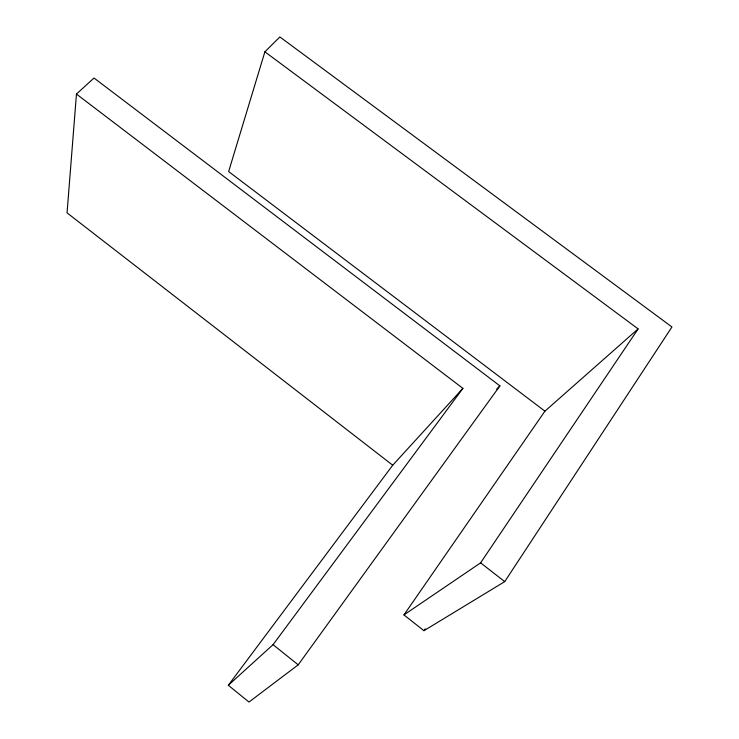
<?xml version="1.0" encoding="UTF-8"?>
<svg xmlns="http://www.w3.org/2000/svg" width="739" height="739" viewBox="0 0 739 739"><rect width="100%" height="100%" fill="white"/><g stroke="black" fill="none" stroke-linecap="round" stroke-linejoin="round"><path stroke-width="1.11" d="M76.459 94.065L67.055 212.869L392.723 465.21L462.9 388.363L76.459 94.065L94.01 78.011L499.915 385.878L298.196 664.832L248.988 702.05L228.314 685.284L392.723 465.21M264.885 51.813L228.637 171.55L544.929 411.161L638.117 328.901L264.885 51.813L279.878 36.95L671.945 326.971L504.728 581.621L423.946 630.7L403.947 614.913L544.929 411.161M403.947 614.913L480.599 562.85L638.117 328.901M423.946 630.7L425.248 628.787M228.314 685.284L273.07 644.657L462.9 388.363M496.7 389.139L499.915 385.878M480.599 562.85L504.728 581.621M273.07 644.657L298.196 664.832"/></g></svg>
